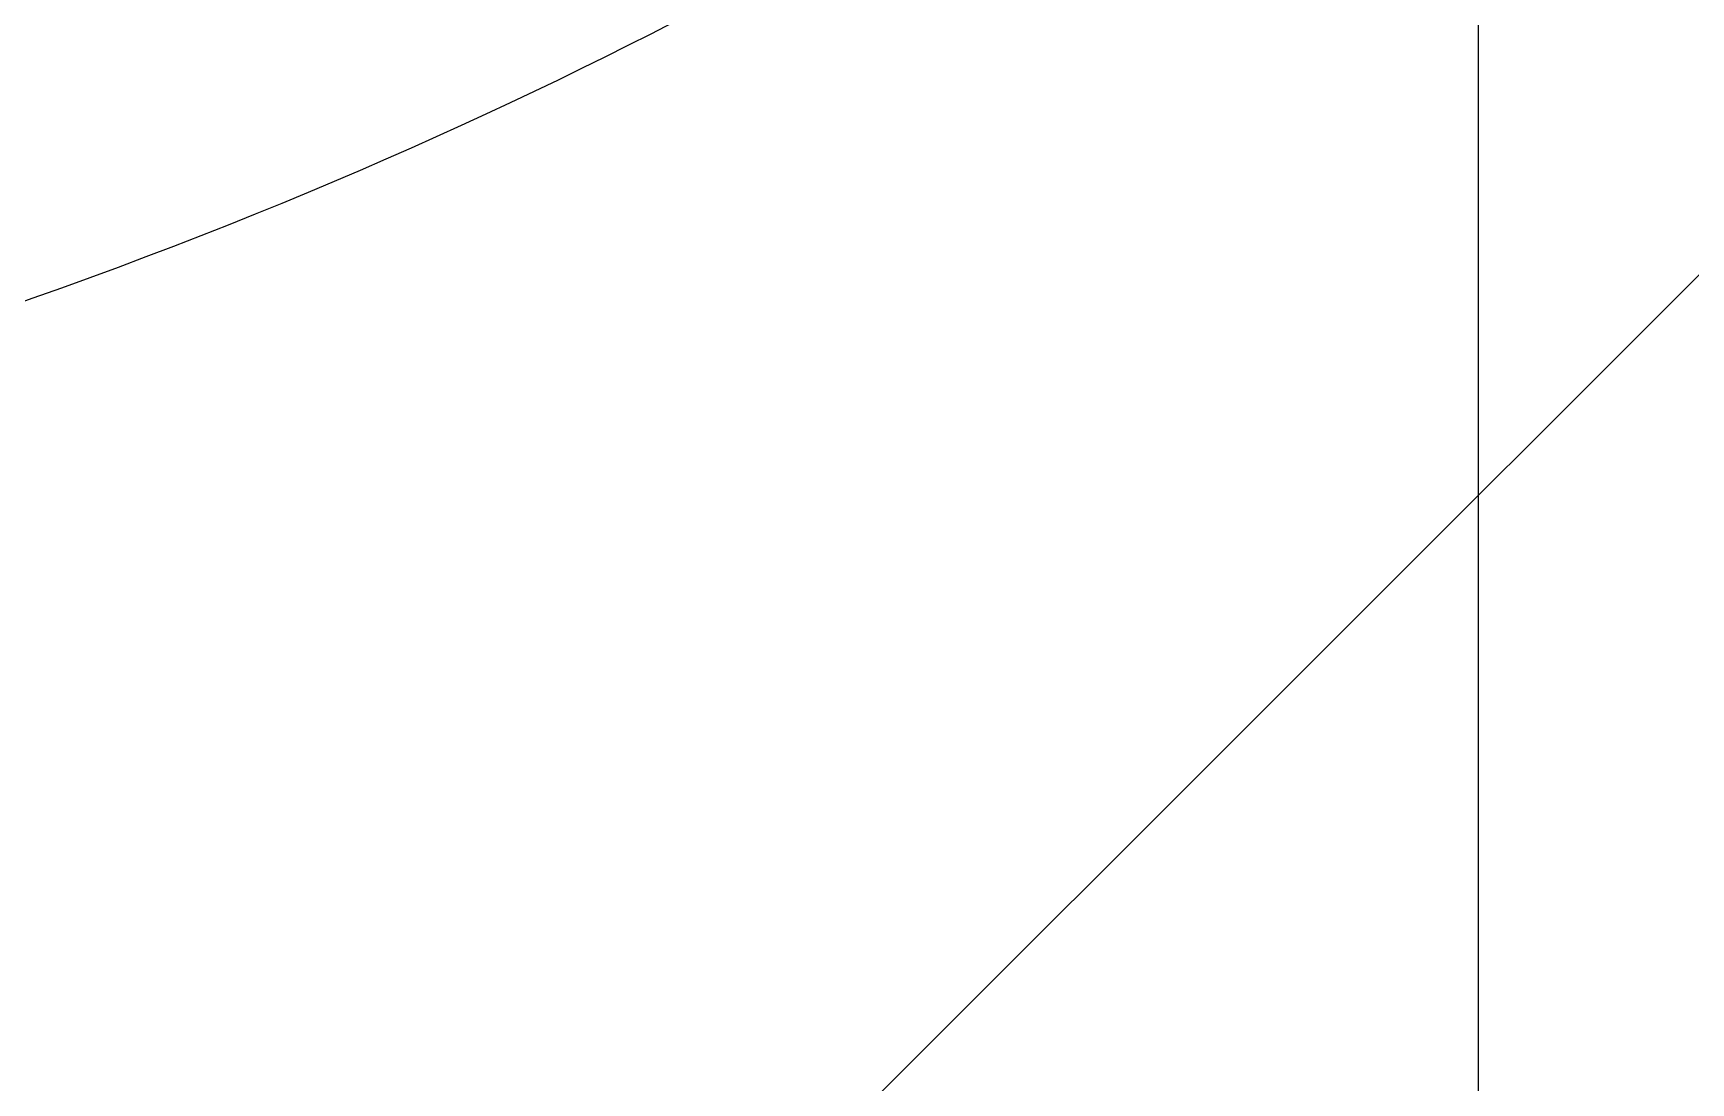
# Model space of a CAD drawing. Header units: millimetres. Extents: x 0 to 16408, y 0 to 11536.
# Drawn here: x 11518.9 to 11576.7, y 4734.1 to 4770.8 of the extents above; entities that cross this region are included whole.
import ezdxf

# ---------------------------------------------------------------- set-up
doc = ezdxf.new("R2010")
doc.units = ezdxf.units.MM
doc.header["$MEASUREMENT"] = 0
doc.linetypes.add('HIDDEN', pattern=[9.525, 6.35, -3.175])
doc.layers.get('0').update_dxf_attribs({"lineweight": 25})
doc.layers.add('DIM', color=3, linetype='Continuous', lineweight=9)
doc.layers.add('H', color=2, linetype='HIDDEN', lineweight=15)

msp = doc.modelspace()

# ---------------------------------------------------------------- hatches: boundary and pattern name
at = {"layer": 'DIM'}
h = msp.add_hatch(dxfattribs=at)
h.set_pattern_fill('ANSI31', color=256, scale=350, style=0)
h.set_pattern_definition([(45, (-19163.366, -2190.005), (-30.93592, 30.93592), [])])
h.paths.add_polyline_path([(11169.331, 5386.066), (11169.331, 3313.066), (10738.546, 3313.066), (10738.546, 5100.001), (10069.331, 5100.001), (10069.331, 6563.066), (14009.331, 6563.066), (14009.331, 5100.001), (13340.115, 5100.001), (13340.115, 3313.066), (12909.331, 3313.066), (12909.331, 5386.066)])
edge = h.paths.add_edge_path(flags=16)
edge.add_line((12909.331, 3336.066), (12909.331, 3313.066))
edge.add_line((11169.331, 3336.066), (11169.331, 3313.066))
at = {"layer": 'H', "ltscale": 5}
h = msp.add_hatch(dxfattribs=at)
h.set_pattern_fill('ANSI31', color=256, scale=500, style=0)
h.set_pattern_definition([(45, (5319.3, 20778.49), (-44.19417, 44.19417), [])])
edge = h.paths.add_edge_path(flags=16)
edge.add_line((14059.331, 6563.066), (14009.331, 6563.066))
edge.add_line((14059.331, 6563.066), (14009.331, 6563.066))
edge = h.paths.add_edge_path()
edge.add_line((14059.331, 6563.066), (14009.331, 6563.066))
edge.add_line((14059.331, 6563.066), (14009.331, 6563.066))
edge.add_line((10069.331, 3313.066), (10069.331, 6563.066))
edge.add_line((10019.331, 3263.066), (10019.331, 6563.066))
edge.add_line((10069.331, 3313.066), (14009.331, 3313.066))
edge.add_line((10019.331, 3263.066), (14059.331, 3263.066))
edge.add_line((14059.331, 6563.066), (14009.331, 6563.066))
edge.add_line((14009.331, 5313.066), (14009.331, 5323.066))
edge.add_line((14009.331, 3313.066), (14009.331, 6563.066))
edge.add_line((14059.331, 3263.066), (14059.331, 6563.066))

# ---------------------------------------------------------------- linework, layer by layer
msp.add_line((11569.331, 4411.066), (11569.331, 5161.066))
msp.add_open_spline([(11569.331, 4789.393), (11557.879, 4779.867), (11518.501, 4751.265), (11458.502, 4751.265), (11400.566, 4751.265), (11362.257, 4778.67), (11349.331, 4789.55)], degree=3, knots=[3.16653, 3.16653, 3.16653, 3.16653, 4, 4, 4, 4.801495, 4.801495, 4.801495, 4.801495])

doc.saveas('drawing.dxf')
